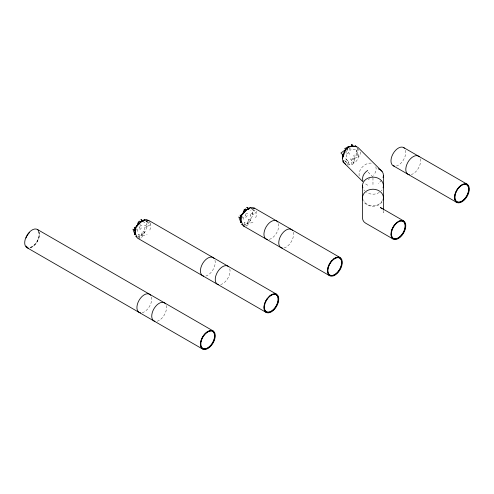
<?xml version="1.0" encoding="UTF-8"?>
<svg xmlns="http://www.w3.org/2000/svg" width="494" height="494" viewBox="0 0 494 494"><rect width="100%" height="100%" fill="white"/><g stroke="black" fill="none" stroke-linecap="round" stroke-linejoin="round"><path stroke-width="0.37" stroke-dasharray="2.47 1.85" d="M347.455 164.965L351.987 164.601L353.871 163.057L354.439 158.222L353.834 155.301L357.625 153.023L357.625 148.62L355.908 149.336L352.383 149.429L349.629 148.848L350.845 146.706M346.337 150.621L345.924 152.677L346.769 153.622L346.189 159.204L348.394 161.643L349.172 164.626M137.807 231.507L137.066 230.087L139.759 227.858L140.092 225.746L139.401 224.918L140.586 223.949M243.666 219.28L242.924 217.86L245.611 215.637L245.95 213.525L245.259 212.692M149.861 230.037L150.602 227.543L150.188 224.801L150.602 223.115L148.867 221.145M255.713 217.811L256.454 215.322L256.046 212.574L256.454 210.895L252.304 209.481L250.606 210.425M347.64 164.304L348.394 161.643L346.189 159.204L344.034 157.802M150.188 224.801L147.193 226.579L144.656 225.11L144.742 232.279L141.883 237.12L140.592 238.299L137.956 236.774L138.746 234.409L141.167 235.866L142.334 232.013L144.742 232.279L147.193 226.579L146.823 224.14L146.187 223.776L147.193 226.579L144.748 227.536M244.011 223.961L244.604 222.183L247.025 223.646L248.192 219.787L250.6 220.052L253.052 214.359L252.675 211.92L252.045 211.549L253.052 214.359L250.606 215.31M351.987 164.601L351.419 159.933L358.644 156.499L357.625 153.023L356.131 151.528L357.625 148.62L360.41 152.362L360.101 154.678C357.742 157.327 357.607 161.538 353.871 163.057L352.883 162.069L354.439 158.222L357.625 153.023L355.908 149.336M141.167 235.866L143.26 231.42L144.742 232.279L141.167 235.866L147.144 234.73M253.002 222.51L247.025 223.646L249.118 219.2L250.6 220.052L247.741 224.894L246.45 226.073L244.295 226.036M346.769 153.622L348.702 152.77L350.209 150.281L349.629 148.848M381.627 180.409L378.213 183.626M139.864 229.735L141.556 227.746L139.759 227.858M245.716 217.508L247.408 215.52L245.611 215.637M247.025 223.646L250.6 220.052L250.507 212.889L253.052 214.359L256.046 212.574M344.818 160.803L347.128 162.804L348.394 161.643M148.682 220.386L144.748 222.646L142.55 221.269M148.435 220.657L146.446 221.701L144.791 220.299M137.956 236.774L139.246 236.286L140.592 238.299L138.437 238.262M245.104 224.066L243.814 224.548L246.45 226.073L245.104 224.066L244.604 222.183M354.439 158.222L350.221 158.735L353.871 163.057M245.95 213.525L247.772 213.457M140.092 225.746L141.914 225.678M150.602 223.115L146.446 221.701L145.322 220.454M367.727 185.244L364.449 183.212M344.744 160.698L347.128 162.804M250.1 207.61L251.755 209.011M358.644 156.499L357.897 155.752L357.625 153.023M368.123 172.178L372.97 177.025M251.174 208.233L251.928 209.061M348.702 152.77L349.659 154.282M242.449 216.514L242.924 217.86M136.591 228.734L137.066 230.087M138.746 234.409L139.246 236.286M383.091 210.666L383.449 212.797L383.449 210.543M372.97 177.747L372.97 185.67M278.505 223.621A10.479 6.052 -60 0 1 275.856 234.15A10.479 6.052 -60 0 1 267.643 239.516M293.325 232.18A10.479 6.052 -60 0 1 284.248 247.895M420.351 158.84A10.479 6.052 -60 0 1 411.28 174.555M405.531 150.281A10.479 6.052 -60 0 1 396.46 166.003M375.848 166.793A9.88 6.984 -45 0 1 373.631 175.321M369.796 178.692A9.88 6.984 -45 0 1 368.135 179.501M359.157 175.845A9.88 6.984 -45 0 1 362.67 166.663A9.88 6.984 -45 0 1 371.859 163.224M382.047 189.949A10.479 8.559 0 0 1 381.282 190.875M379.349 192.456A10.479 8.559 0 0 1 366.591 192.456M364.658 190.875A10.479 8.559 0 0 1 363.893 189.949M382.047 202.046A10.479 8.559 0 0 1 363.893 202.046M382.257 200.527A9.88 8.065 0 0 1 372.97 205.837A9.88 8.065 0 0 1 363.683 200.527M166.299 305.514A10.479 6.052 -60 0 1 157.222 321.236M151.479 296.962A10.479 6.052 -60 0 1 148.83 307.49A10.479 6.052 -60 0 1 140.611 312.856M39.267 232.18A10.479 6.052 -60 0 1 36.624 242.708A10.479 6.052 -60 0 1 28.405 248.074M38.439 231.458A9.88 5.706 -60 0 1 37.05 241.375A9.88 5.706 -60 0 1 29.158 247.543M38.371 231.118A9.88 5.706 -60 0 1 37.47 241.121A9.88 5.706 -60 0 1 29.368 247.661M214.989 260.289A10.479 6.052 -60 0 1 205.918 276.01M229.809 268.847A10.479 6.052 -60 0 1 220.738 284.569M254.175 211.031L252.304 209.481L254.175 211.031M148.317 223.251L146.446 221.701L148.317 223.251"/><path stroke-width="0.74" d="M276.584 294.233A10.479 6.052 -60 0 0 264.191 305.224A10.479 6.052 -60 0 0 273.262 310.467A10.479 6.052 -60 0 0 276.584 294.233L148.682 220.386L144.693 219.707L143.439 220.904L140.858 221.923L139.462 221.114L137.647 224.77L135.319 227.907L135.047 234.811L132.929 229.185L135.047 230.408L135.047 234.811L134.825 233.643M340.1 257.565A10.479 6.052 -60 0 0 327.701 268.557A10.479 6.052 -60 0 0 336.778 273.793A10.479 6.052 -60 0 0 340.1 257.565L254.54 208.165L250.551 207.48L249.297 208.684L246.716 209.697L245.32 208.894L243.505 212.55L241.177 215.68L240.899 222.584L238.787 216.965L240.899 218.187L240.899 222.584L240.578 220.837M248.439 208.289L248.408 209.048L246.747 207.313L248.439 208.289L250.551 207.48M362.818 181.631L343.12 161.933C341.224 156.425 344.046 150.911 347.943 146.86L355.606 146.205L358.008 147.459L382.047 171.344L383.091 173.246L383.449 175.401L383.449 209.789M135.319 227.907L135.047 230.408L134.263 227.296L135.319 227.907L140.858 221.923L136.307 226.221L135.677 228.314M241.177 215.68L240.899 218.187L240.121 215.069L241.177 215.68L246.716 209.697L242.165 214.001L241.745 215.396M347.455 150.145L347.943 146.86L350.845 146.706L351.814 144.476L353.679 146.341L352.481 146.434L351.814 144.476M383.091 177.673L383.449 175.401M138.419 221.664L136.782 226.647M242.64 214.427L244.277 209.444L245.407 210.092M343.484 160.513L343.12 161.933L345.572 164.236M342.447 158.599L345.751 149.515L347.004 148.663M354.834 146.335L355.223 145.699L356.421 146.897L354.834 146.335L355.606 146.205M148.435 220.657L148.682 220.386L147.335 220.417M254.293 208.431L254.54 208.165L252.52 208.202M243.505 212.55L244.493 211.698M367.727 170.424C364.325 172.56 361.577 176.679 362.849 180.804M141.445 221.948L143.439 220.904M247.303 209.722L249.297 208.684M144.693 219.707L142.581 220.515L140.889 219.534L142.55 221.269M350.129 146.527L344.707 148.466L345.751 149.515L340.953 152.998L342.75 154.795L343.12 156.123M144.106 220.312L142.581 220.515L143.952 220.485M145.625 220.114L147.144 219.91M242.838 225.196L243.493 225.986L244.295 226.036M242.671 224.406L241.646 224.257L243.338 225.233M136.813 236.632L135.788 236.484L136.918 237.132M378.213 168.806L380.38 169.831L382.047 171.344M403.617 147.552L467.133 184.225A10.479 6.052 -60 0 1 463.81 200.459A10.479 6.052 -60 0 1 454.733 195.216A10.479 6.052 -60 0 1 467.133 184.225M393.138 165.706L456.647 202.373M403.617 220.892A10.479 6.052 -60 0 0 391.217 231.884A10.479 6.052 -60 0 0 400.294 237.126A10.479 6.052 -60 0 0 403.617 220.892L380.38 207.48L382.047 208.851M393.138 239.047L365.56 223.121L363.893 221.75L362.849 219.935L362.491 217.805L362.491 185.67M243.493 225.986L329.622 275.714M266.105 312.381L137.635 238.213L136.98 237.423M37.353 229.451L213.075 330.9A10.479 6.052 -60 0 1 209.752 347.134A10.479 6.052 -60 0 1 200.675 341.897A10.479 6.052 -60 0 1 213.075 330.9M26.867 247.599L202.596 349.054M240.961 220.979L242.387 223.726M135.103 233.205L136.529 235.953M343.089 156.672L342.75 154.795L342.756 156.851M267.643 239.516A10.479 6.052 -60 0 1 266.105 226.944A10.479 6.052 -60 0 1 277.764 221.985M282.463 248.074A10.479 6.052 -60 0 1 280.925 235.502A10.479 6.052 -60 0 1 292.584 230.544M338.143 257.51A9.88 5.706 -60 0 1 338.402 271.15A9.88 5.706 -60 0 1 327.689 271.237M327.689 269.835A9.88 5.706 -60 0 1 328.596 265.976M328.837 265.389A9.88 5.706 -60 0 1 329.399 264.228M329.708 263.666A9.88 5.706 -60 0 1 331.974 260.604M333.438 259.27A9.88 5.706 -60 0 1 336.457 257.677M409.489 174.734A10.479 6.052 -60 0 1 407.735 162.557A10.479 6.052 -60 0 1 419.264 156.777M394.669 166.175A10.479 6.052 -60 0 1 392.915 154.005A10.479 6.052 -60 0 1 404.444 148.219M466.62 184.62A9.88 5.706 -60 0 1 466.725 195.84A9.88 5.706 -60 0 1 456.956 201.848A9.88 5.706 -60 0 1 456.425 190.888M456.74 190.326A9.88 5.706 -60 0 1 459.432 186.831M459.871 186.429A9.88 5.706 -60 0 1 461.68 185.108M462.285 184.787A9.88 5.706 -60 0 1 465.169 184.176M362.849 187.881A10.479 8.559 0 0 1 372.97 177.111A10.479 8.559 0 0 1 383.091 187.881M362.849 199.984A10.479 8.559 0 0 1 372.97 189.214A10.479 8.559 0 0 1 383.091 199.984M400.554 220.886A9.88 5.706 -60 0 1 402.882 233.069A9.88 5.706 -60 0 1 391.415 235.829M391.285 235.218A9.88 5.706 -60 0 1 391.18 233.878M391.415 231.655A9.88 5.706 -60 0 1 393.224 226.993M393.557 226.443A9.88 5.706 -60 0 1 396.355 223.097M398.164 221.781A9.88 5.706 -60 0 1 399.973 221.009M154.888 321.328A10.479 6.052 -60 0 1 154.134 308.447A10.479 6.052 -60 0 1 165.558 303.878M212.562 331.301A9.88 5.706 -60 0 1 211.117 344.824A9.88 5.706 -60 0 1 200.873 345.837M200.873 341.663A9.88 5.706 -60 0 1 201.571 339.316M201.811 338.73A9.88 5.706 -60 0 1 207.622 331.789M209.431 331.017A9.88 5.706 -60 0 1 211.117 330.85M28.405 248.074A10.479 6.052 -60 0 1 26.867 235.502A10.479 6.052 -60 0 1 38.526 230.544M140.611 312.856A10.479 6.052 -60 0 1 139.08 300.284A10.479 6.052 -60 0 1 150.738 295.326M27.17 247.08A9.88 5.706 -60 0 1 26.059 246.049M26.059 237.984A9.88 5.706 -60 0 1 26.861 236.237M27.17 235.675A9.88 5.706 -60 0 1 28.232 234.057M28.615 233.557A9.88 5.706 -60 0 1 29.436 232.612M203.584 276.103A10.479 6.052 -60 0 1 202.824 263.222A10.479 6.052 -60 0 1 214.248 258.652M218.404 284.655A10.479 6.052 -60 0 1 217.416 272.169A10.479 6.052 -60 0 1 228.722 266.785M271.743 294.801A9.88 5.706 -60 0 1 278.11 298.691A9.88 5.706 -60 0 1 272.546 310.269A9.88 5.706 -60 0 1 264.568 309.732M264.389 309.17A9.88 5.706 -60 0 1 264.253 305.755M265.087 302.643A9.88 5.706 -60 0 1 266.198 300.333M266.525 299.784A9.88 5.706 -60 0 1 267.254 298.716M269.329 296.437A9.88 5.706 -60 0 1 271.138 295.116M336.667 273.386A9.88 5.706 -60 0 0 339.804 258.084A9.88 5.706 -60 0 0 328.115 268.446A9.88 5.706 -60 0 0 336.667 273.386M463.699 200.045A9.88 5.706 -60 0 0 466.83 184.744A9.88 5.706 -60 0 0 455.141 195.105A9.88 5.706 -60 0 0 463.699 200.045M400.183 236.719A9.88 5.706 -60 0 0 403.314 221.411A9.88 5.706 -60 0 0 391.625 231.779A9.88 5.706 -60 0 0 400.183 236.719M209.641 346.726A9.88 5.706 -60 0 0 212.772 331.418A9.88 5.706 -60 0 0 201.083 341.786A9.88 5.706 -60 0 0 209.641 346.726M273.157 310.059A9.88 5.706 -60 0 0 276.288 294.751A9.88 5.706 -60 0 0 264.599 305.113A9.88 5.706 -60 0 0 273.157 310.059"/></g></svg>
